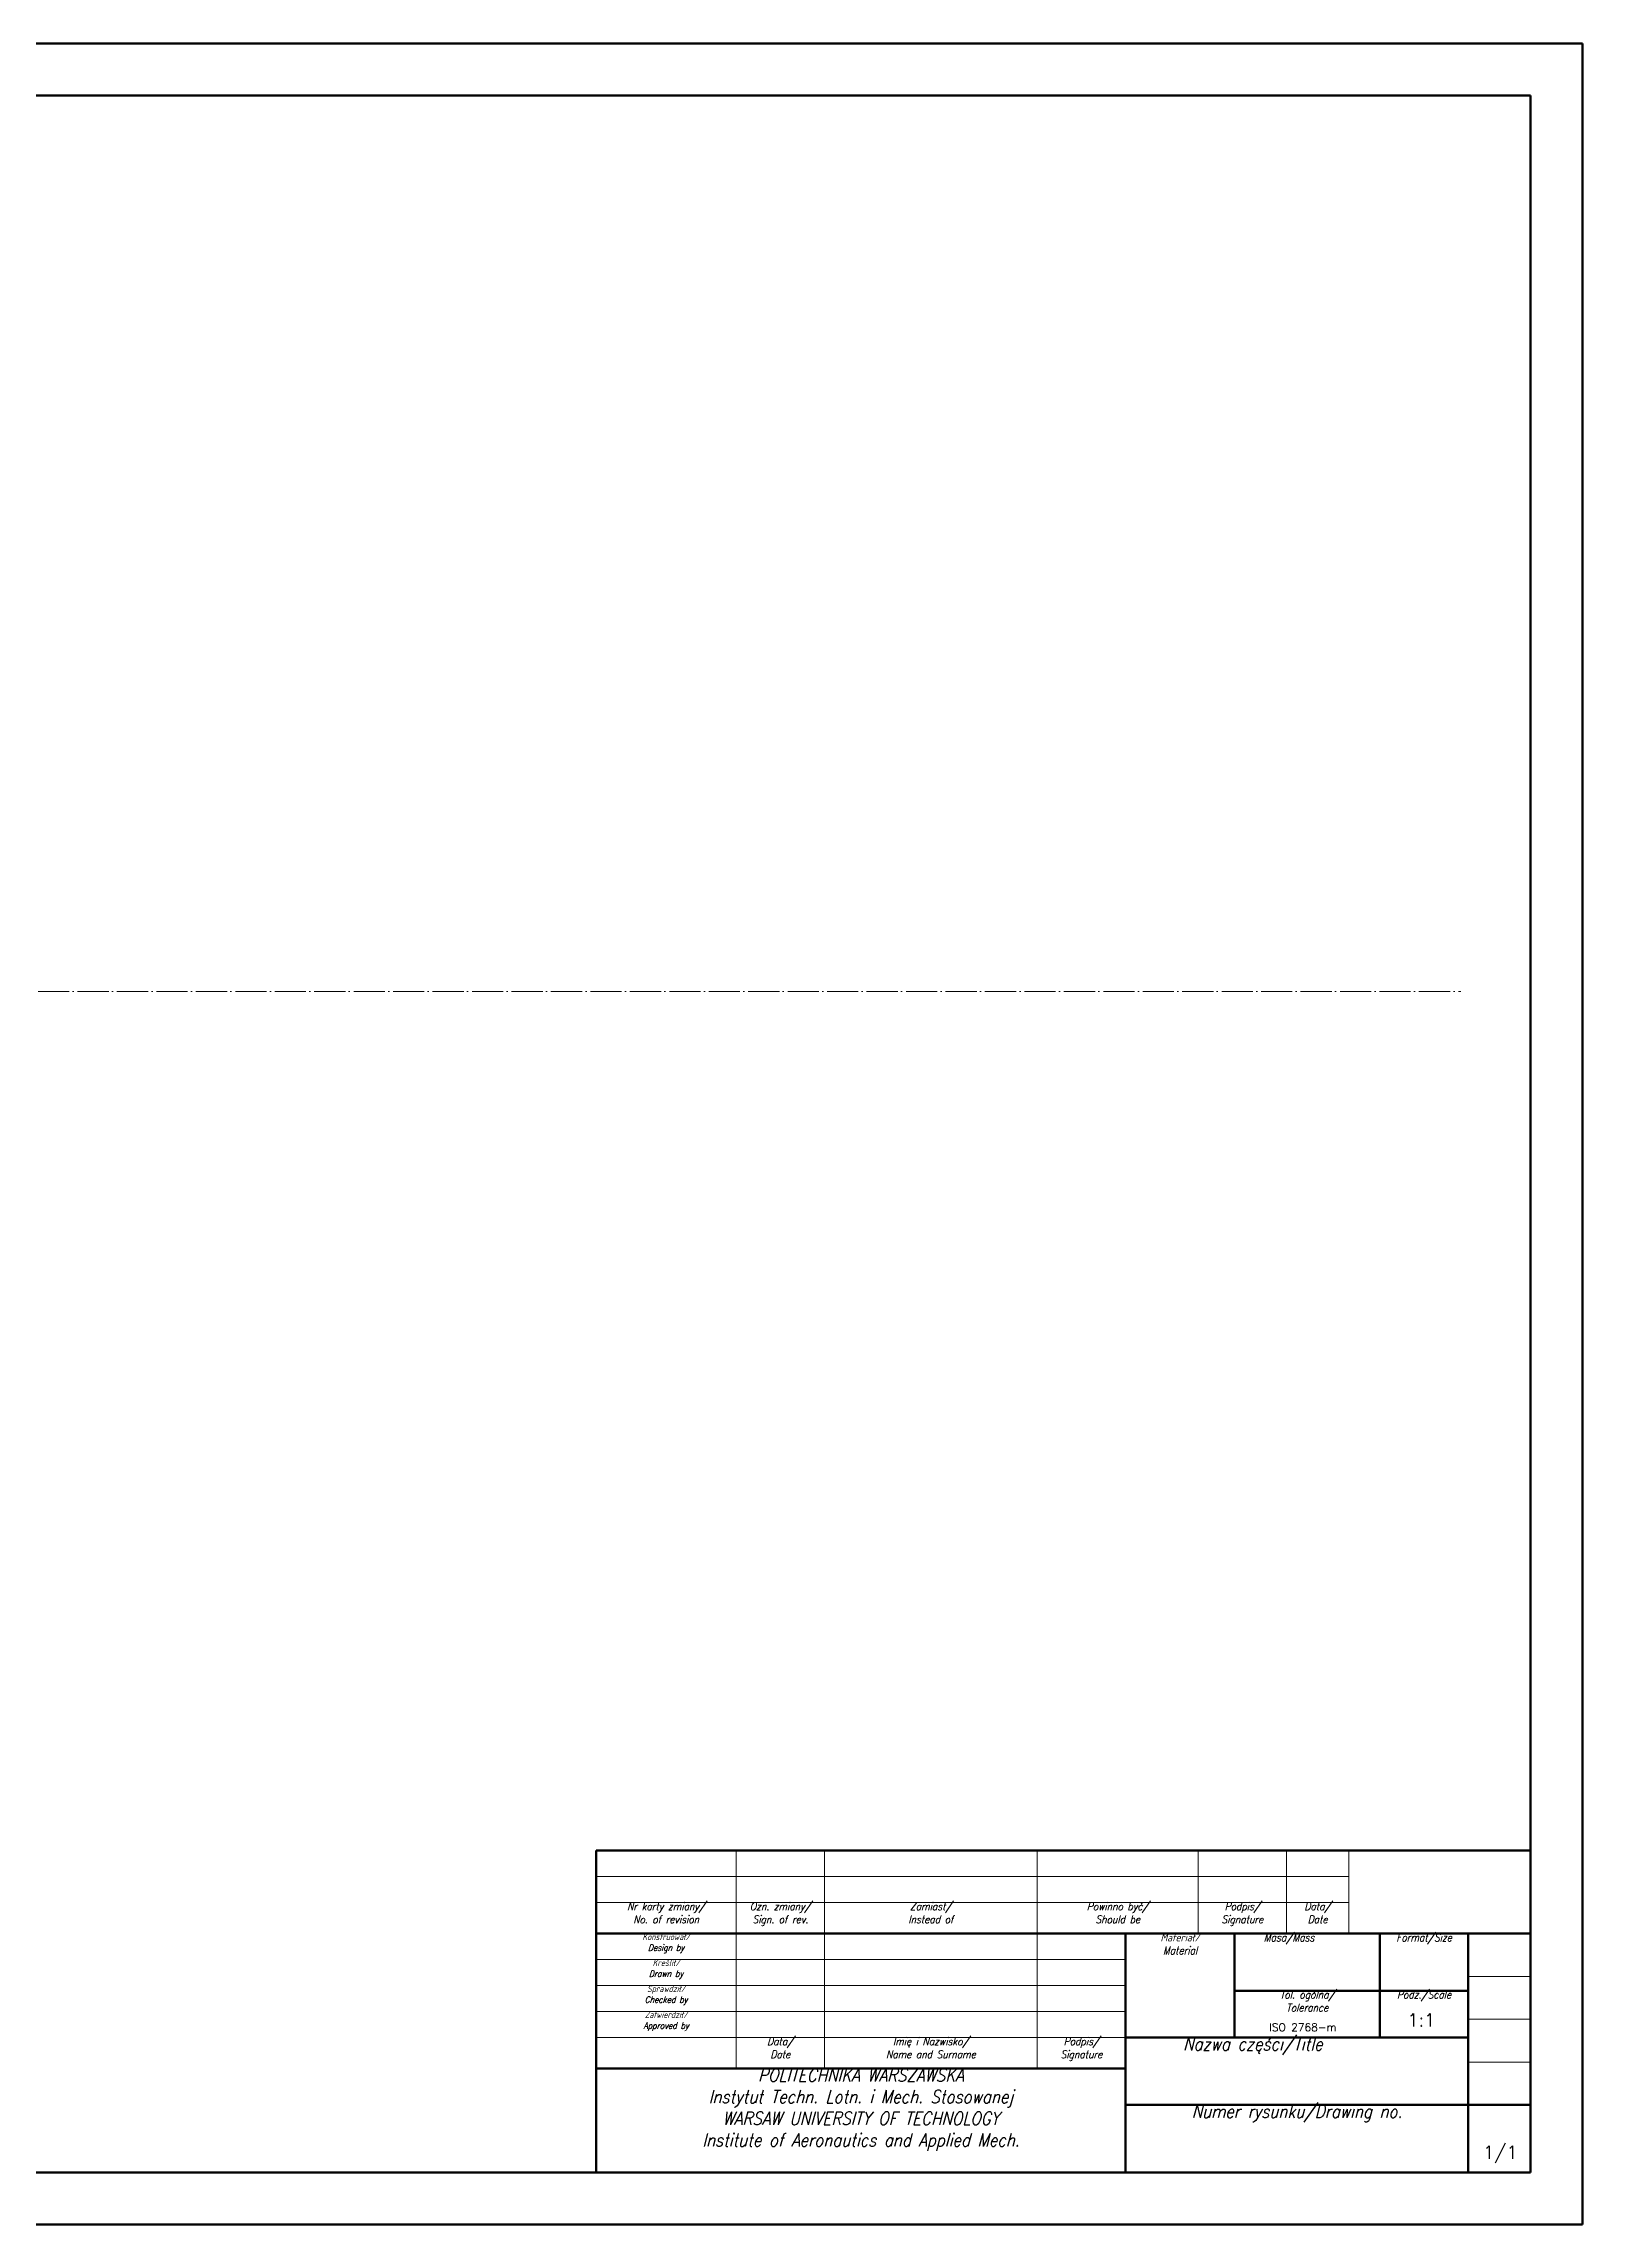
# Model space of a CAD drawing. Header units: millimetres. Extents: x 0 to 594, y 0 to 420.
# Drawn here: x 297.6 to 594, y 0 to 420 of the extents above; entities that cross this region are included whole.
import ezdxf
from ezdxf.enums import TextEntityAlignment as Align

# ---------------------------------------------------------------- set-up
doc = ezdxf.new("R2010")
doc.units = ezdxf.units.MM
doc.header["$LTSCALE"] = 0.5
doc.linetypes.add('ACAD_ISO04W050', pattern=[15, 12, -1.5, 0, -1.5])
doc.layers.get('0').update_dxf_attribs({"lineweight": 18})
for name, color, linetype, lineweight in [('1-DL. KRESKA KROPKA (CIENKA)', 1, 'ACAD_ISO04W050', 18), ('111-NAPISY', 111, 'Continuous', 18), ('4-CIENKA CIĄGŁA', 4, 'Continuous', 18), ('41-GRUBA CIĄGŁA', 41, 'Continuous', 50)]:
    doc.layers.add(name, color=color, linetype=linetype, lineweight=lineweight)
doc.styles.get("Standard").update_dxf_attribs({"font": 'simplex.shx', "width": 0.85, "oblique": 15})

# ---------------------------------------------------------------- blocks, each defined once
blk = doc.blocks.new('A2_2016')
at = {"layer": '41-GRUBA CIĄGŁA'}
for p, q in [((0, 420), (594, 420)), ((594, 420), (594, 0)), ((584, 410), (20, 410)), ((584, 10), (584, 410)), ((20, 10), (584, 10)), ((0, 0), (594, 0))]:
    blk.add_line(p, q, dxfattribs=at)
blk = doc.blocks.new('TAB_RYSUNKOWA_2016')
at = {"layer": '4-CIENKA CIĄGŁA'}
for p, q in [((-153, 20), (-153, 62)), ((-136, 20), (-136, 62)), ((-95, 20), (-95, 62)), ((-64, 46), (-64, 62)), ((-47, 46), (-47, 62)), ((-35, 46), (-35, 62)), ((-180, 57), (-35, 57)), ((-180, 52), (-35, 52)), ((-180, 41), (-78, 41)), ((-180, 36), (-78, 36)), ((-12, 37.75), (0, 37.75)), ((-180, 31), (-78, 31)), ((-12, 29.5), (0, 29.5)), ((-180, 26), (-78, 26)), ((-12, 21.25), (0, 21.25))]:
    blk.add_line(p, q, dxfattribs=at)
at = {"layer": '41-GRUBA CIĄGŁA'}
for p, q in [((-180, 62), (0, 62)), ((-180, 0), (-180, 62)), ((-180, 46), (0, 46)), ((-78, 0), (-78, 46)), ((-57, 26), (-57, 46)), ((-29, 26), (-29, 46)), ((-12, 26), (-12, 46)), ((-57, 35), (-12, 35)), ((-78, 26), (-12, 26)), ((-12, 26), (-12, 0)), ((-180, 20), (-78, 20)), ((-78, 13), (-12, 13)), ((-12, 13), (0, 13))]:
    blk.add_line(p, q, dxfattribs=at)
at = {"layer": '111-NAPISY', "attachment_point": 1}
for s, width, heights, insert, char_height in [('\\pxb0.33333,qc;Nr karty zmiany/\\P\\pb0.25;No. of revision', 27, [7.24], (-180, 52), 1.5), ('\\pxb0.33333,qc;Ozn. zmiany/\\P\\pb0.33333;Sign. of rev.', 17, [6], (-153, 52), 1.5), ('\\pxb0.33333,qc;Zamiast/\\PInstead of', 41, [6], (-136, 52), 1.5), ('\\pxb0.33333,qc;Powinno być/\\PShould be', 31, [6], (-95, 52), 1.5), ('\\pxb0.33333,qc;Podpis/\\PSignature', 17, [6], (-64, 52), 1.5), ('\\pxb0.33333,qc;Data/\\PDate', 12, [6], (-47, 52), 1.5), ('\\pxb0.332,qc;Masa/Mass', 21, [2.51], (-57, 46), 1.5), ('\\pxb0.332,qc;Format/Size', 17, [2.51], (-29, 46), 1.5), ('\\pxb0.25,qc;Konstruował/\\PDesign by', 27, [5], (-180, 46), 1.25), ('\\pxb0.332,qc;Materiał/\\PMaterial', 21, [6], (-78, 46), 1.5), ('\\pxb0.25333,qc;{\\H0.83333x;Kreślił/\\PDrawn by}', 27, [5], (-180, 41), 1.5), ('\\pxb0.25,qc;Sprawdził/\\PChecked by', 27, [5], (-180, 36), 1.25), ('\\pxb0.332,qc;Tol. ogólna/\\PTolerance', 28, [5.65], (-57, 35), 1.5), ('\\pxb0.332,qc;Podz./Scale', 17, [2.51], (-29, 35), 1.5), ('\\pxb0.25333,qc;Zatwierdził/\\PApproved by', 27, [5], (-180, 31), 1.25), ('\\pxb0.33333,qc;Data/\\PDate', 17, [6], (-153, 26), 1.5), ('\\pxb0.33333,qc;Imię i Nazwisko/\\PName and Surname', 41, [6], (-136, 26), 1.5), ('\\pxb0.33333,qc;Podpis/\\PSignature', 17, [6], (-95, 26), 1.5), ('\\pxb0.332,qc;Nazwa części/Title', 49, [3.53], (-78, 26), 2.5), ('\\pxb0.332,qc;POLITECHNIKA WARSZAWSKA\\PInstytut Techn. Lotn. i Mech. Stosowanej\\PWARSAW UNIVERSITY OF TECHNOLOGY\\PInstitute of Aeronautics and Applied Mech.', 102, [20], (-180, 20), 2.5), ('\\pxb0.332,qc;Numer rysunku/Drawing no.', 66, [3.53], (-78, 13), 2.5)]:
    blk.add_mtext_dynamic_manual_height_columns(s, width=width, gutter_width=7.5, heights=heights, dxfattribs=dict(at, insert=insert, char_height=char_height))
at = {"layer": '111-NAPISY'}
for tag, p, height in [('DATA', (-146.9, 42.66), 1.25), ('KONSTRUKTOR', (-134.7, 42.58), 1.25), ('DATA', (-147.12, 37.94), 1.25), ('KRESLIL', (-134.74, 37.66), 1.25), ('MASA', (-47.77, 38.03), 2.5), ('A', (-23.26, 38.03), 2.5), ('DATA', (-147.26, 32.91), 1.25), ('SPRAWDZIL', (-134.97, 32.53), 1.25), ('MAT', (-70.49, 33.85), 2.5), ('X:X', (-23.7, 28.11), 2.5), ('DATA', (-147.35, 28.11), 1.25), ('ZATWIERDZIL', (-134.78, 27.73), 1.25), ('TOLERANCJA', (-50.34, 27.22), 1.5), ('NR_RYSUNKU', (-57.61, 3.39), 2.5), ('X/X', (-9.13, 2.65), 2.5)]:
    blk.add_attdef(tag, p, '', height=height, dxfattribs=at)
blk.add_attdef('NAZWA_CZESCI', text='', height=2.5, dxfattribs=at).set_placement((-59.19, 18.76), align=Align.TOP_LEFT)

msp = doc.modelspace()

# ---------------------------------------------------------------- linework, layer by layer
at = {"layer": '1-DL. KRESKA KROPKA (CIENKA)'}
msp.add_line((30.52, 237.46), (570.57, 237.46), dxfattribs=at)

# ---------------------------------------------------------------- block references
msp.add_blockref('TAB_RYSUNKOWA_2016', (584, 10)).add_auto_attribs({'X:X': '1:1', 'TOLERANCJA': 'ISO 2768-m', 'X/X': '1/1'})
at = {"layer": '41-GRUBA CIĄGŁA'}
msp.add_blockref('A2_2016', (0, 0), dxfattribs=at)

doc.saveas('drawing.dxf')
